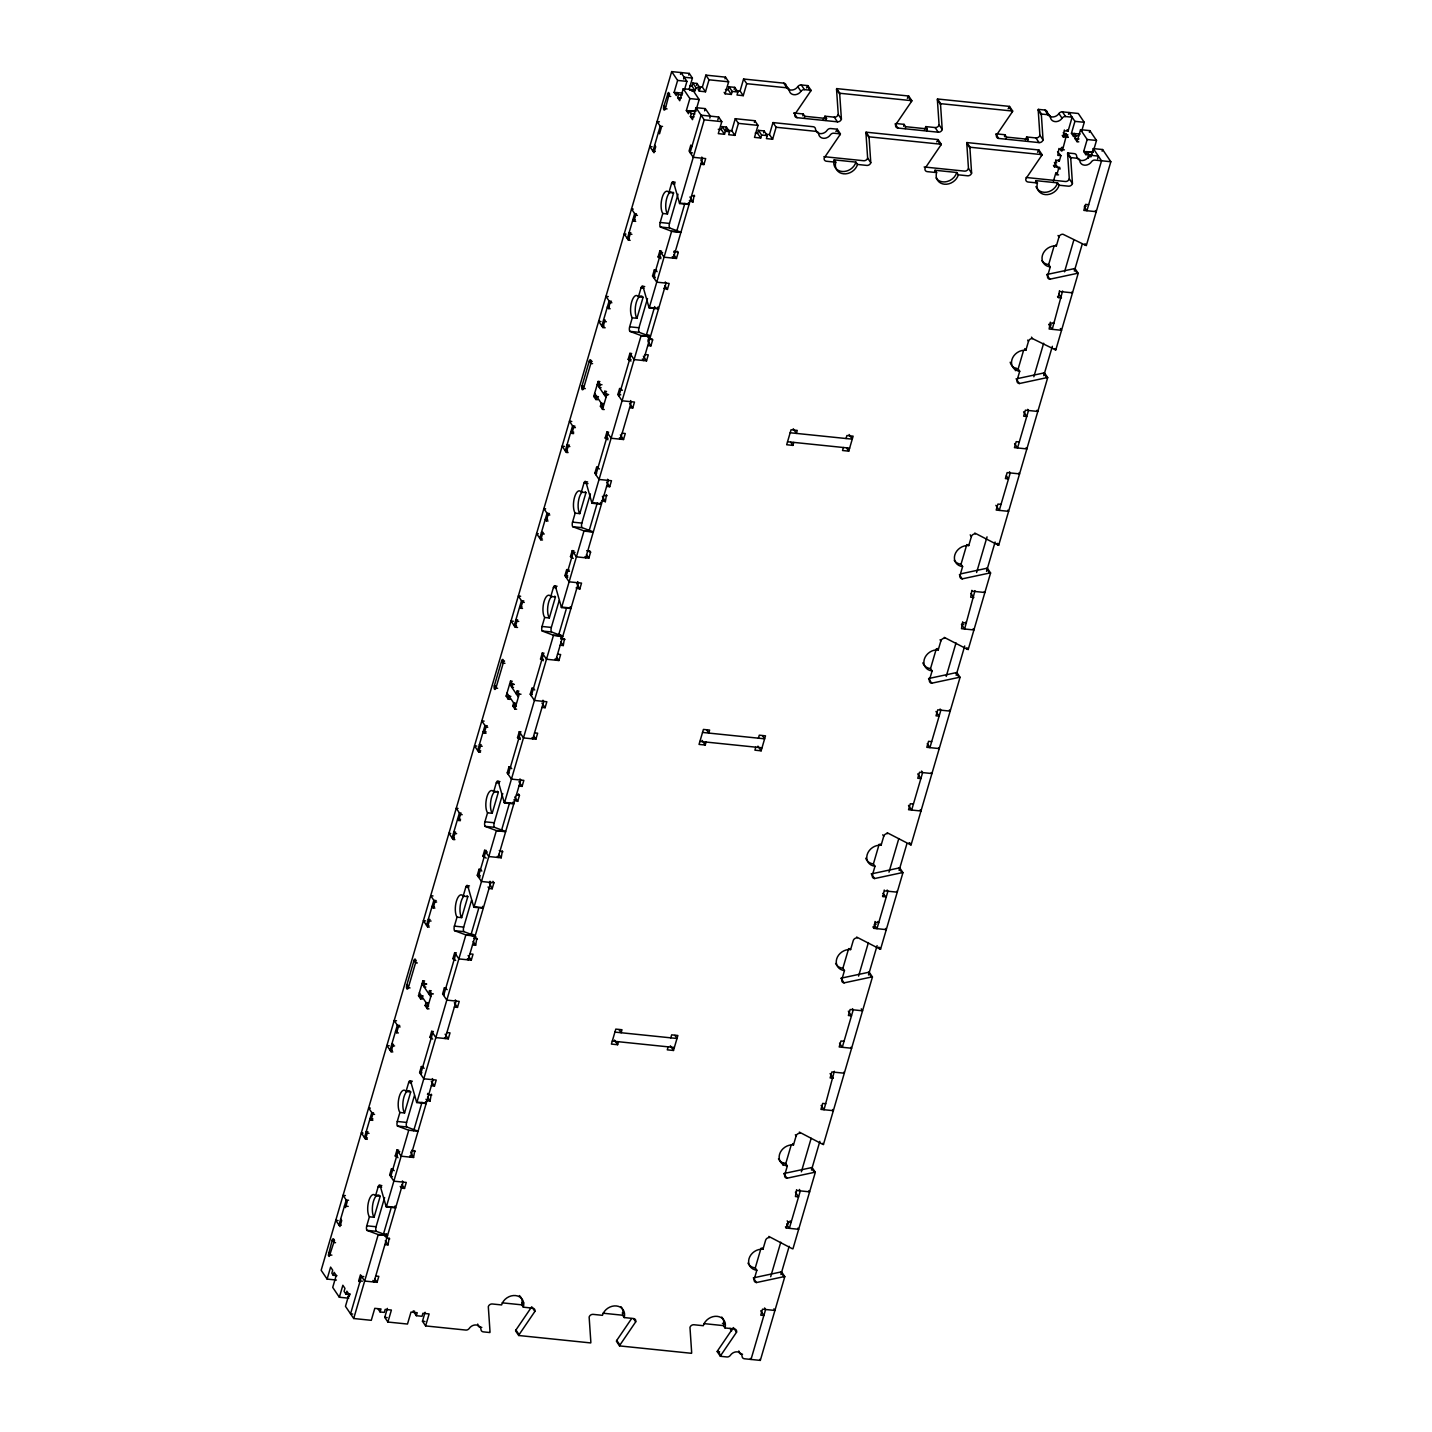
<?xml version="1.0" encoding="UTF-8"?>
<svg xmlns="http://www.w3.org/2000/svg" width="1432" height="1432" viewBox="0 0 1432 1432"><rect width="100%" height="100%" fill="white"/><g stroke="black" fill="none" stroke-linecap="round" stroke-linejoin="round"><path stroke-width="1.5" d="M1060.879 148.23A2.542 1.002 -84.1 0 0 1061.363 150.915A2.542 1.002 -84.1 0 0 1062.651 149.662L1066.536 134.894A2.971 1.163 -84.1 0 0 1065.659 133.445L1064.245 136.505M1066.41 136.81L1068.147 136.989M689.078 89.5L692.408 78.08L689.275 73.408L671.68 71.6L321.162 1270.274L327.105 1279.08L336.43 1280.047M367.272 1139.317L365.518 1139.138L367.272 1133.159L366.234 1131.602L367.97 1131.781M372.821 1120.343L371.067 1120.164L372.821 1114.168L368.633 1107.938L370.369 1108.135M392.833 1051.929L391.079 1051.732L392.833 1045.754L391.777 1044.197L393.531 1044.376M398.382 1032.937L396.628 1032.758L398.382 1026.762L394.194 1020.551L396.521 1020.783M429.332 927.059L427.595 926.88L429.349 920.883L428.293 919.326L430.048 919.505M434.898 908.085L433.144 907.906L434.898 901.909L430.692 895.68L433.019 895.931M454.893 839.653L453.156 839.474L454.911 833.478L453.855 831.92L455.609 832.099M460.442 820.679L458.705 820.5L460.46 814.504L456.253 808.274L458.007 808.453M480.454 752.248L478.718 752.068L480.472 746.09L479.416 744.533L481.152 744.712M486.003 733.274L484.267 733.095L486.021 727.098L481.814 720.869L484.141 721.119M517.543 627.449L515.216 627.216L516.97 621.22L515.932 619.662L517.668 619.841M522.519 608.421L520.765 608.242L522.519 602.245L518.33 596.016L520.657 596.249M542.531 539.989L540.777 539.81L542.531 533.814L541.493 532.257L543.229 532.435M548.08 521.015L546.326 520.836L548.08 514.84L543.892 508.611L545.628 508.79M568.092 452.584L566.338 452.405L568.092 446.408L567.036 444.851L569.363 445.101M573.641 433.61L571.887 433.431L573.641 427.434L569.453 421.205L571.78 421.455M605.181 327.785L602.854 327.552L604.608 321.556L603.552 319.998L605.306 320.177M610.139 308.757L608.403 308.56L610.157 302.582L605.951 296.352L608.278 296.585M630.152 240.325L628.415 240.146L630.17 234.15L629.113 232.593L630.868 232.772M635.701 221.351L633.964 221.172L635.718 215.176L631.512 208.947L633.266 209.126M327.105 1279.08L330.613 1267.105L332.707 1270.22L331.83 1273.209L333.244 1275.303L336.985 1275.697M682.241 94.995L678.517 94.619L677.103 92.525L676.226 95.514L674.114 92.4L677.622 80.425L671.68 71.6M680.486 74.303L680.988 72.567L686.93 81.373L684.639 89.249M333.244 1275.303L334.121 1272.314L336.234 1275.429L332.725 1287.404L339.348 1297.249L348.674 1298.197L347.833 1296.98M695.845 110.962L699.174 99.542L692.551 89.697L683.243 88.748L679.735 100.723L677.64 97.609L678.517 94.619M683.619 78.975L684.138 77.221L692.408 78.08M422.351 999.035L420.596 998.856L418.502 995.741L422.887 980.759L424.624 980.938M509.971 699.371L508.235 699.192L506.14 696.077L510.508 681.095L512.262 681.274M597.609 399.707L595.855 399.528L593.761 396.413L598.146 381.431L599.883 381.61M688.774 75.091L689.275 73.408M420.596 998.856L421.473 995.849L423.228 996.028M422.887 980.759L424.982 983.874L424.105 986.863L425.859 987.042M508.235 699.192L509.112 696.185L510.848 696.364M510.508 681.095L512.62 684.21L511.743 687.199L513.479 687.378M595.855 399.528L596.732 396.521L598.487 396.7M692.837 83.038L695.988 87.71L695.111 90.699L691.978 86.045L692.837 83.038L697.026 83.468L700.176 88.14L699.299 91.147L705.511 91.773L709.019 79.798L705.869 75.126L702.36 87.101L705.511 91.773M339.348 1297.249L342.857 1285.256L344.951 1288.37L344.092 1291.36L346.007 1294.224L349.73 1294.6M694.932 111.248L689.347 110.676L688.47 113.683L686.358 110.568L689.866 98.575L683.243 88.748M692.05 91.379L692.551 89.697M428.991 1008.898L427.255 1008.701L425.143 1005.604L426.02 1002.597L427.774 1002.776M431.283 990.801L429.528 990.622L428.651 993.611L433.377 993.898M516.63 709.216L514.876 709.037L512.781 705.922L513.658 702.933L515.395 703.112M518.903 691.119L517.167 690.94L516.29 693.947L520.997 694.234M604.25 409.552L602.514 409.373L600.402 406.258L601.279 403.269L603.033 403.448M606.542 391.455L604.787 391.276L603.91 394.283L607.991 394.695M696.489 85.347L697.026 83.468M427.255 1008.701L431.623 993.718L429.528 990.622M514.876 709.037L519.261 694.055L517.167 690.94M602.514 409.373L606.882 394.391L604.787 391.276M346.007 1294.224L346.884 1291.216L348.978 1294.331L345.47 1306.324L353.704 1318.514L371.282 1320.322L374.79 1308.329L381.002 1308.973L380.124 1311.981L384.313 1312.41L385.19 1309.403L391.401 1310.047L387.893 1322.04L407.494 1324.045L411.002 1312.07L417.213 1312.714L416.336 1315.704L422.028 1316.294L422.905 1313.287L429.117 1313.932L425.608 1325.925L465.776 1330.059A3.383 2.828 -34 0 0 469.284 1328.359A6.784 5.656 -34 0 1 476.319 1324.976A6.784 5.656 -34 0 1 480.991 1329.558A3.401 2.828 -34 0 0 483.336 1331.867L489.887 1332.548A3.383 2.828 -34 0 0 490.012 1331.671L488.312 1306.646A3.383 2.828 -34 0 1 492.304 1303.979L501.612 1304.928A11.868 9.881 -34 0 1 515.538 1295.566A11.868 9.881 -34 0 1 523.342 1307.183L532.65 1308.132A3.383 2.828 -34 0 1 534.87 1311.444L519.082 1334.66A3.401 2.828 -34 0 0 518.706 1335.501L590.718 1342.93A3.383 2.828 -34 0 0 590.843 1342.053L589.143 1317.046A3.383 2.828 -34 0 1 593.117 1314.361L602.442 1315.328A11.868 9.881 -34 0 1 616.369 1305.948A11.868 9.881 -34 0 1 624.173 1317.565L633.481 1318.514A3.383 2.828 -34 0 1 635.701 1321.843L619.913 1345.06A3.401 2.828 -34 0 0 619.537 1345.901L691.549 1353.312A3.383 2.828 -34 0 0 691.656 1352.452L689.973 1327.428A3.383 2.828 -34 0 1 693.947 1324.743L703.273 1325.71A11.868 9.881 -34 0 1 717.199 1316.348A11.868 9.881 -34 0 1 724.986 1327.947L734.312 1328.914A3.383 2.828 -34 0 1 736.531 1332.225L720.743 1355.442A3.401 2.828 -34 0 0 720.368 1356.283L726.901 1356.963A3.383 2.828 -34 0 0 730.409 1355.263A6.784 5.656 -34 0 1 737.444 1351.862A6.784 5.656 -34 0 1 742.116 1356.462A3.401 2.828 -34 0 0 744.461 1358.771L760.32 1360.4L784.808 1276.646L781.657 1271.974A3.383 2.828 -34 0 0 780.744 1272.01L753.286 1277.881M709.807 118.104L710.379 116.135L705.296 108.617L695.988 107.651L692.479 119.644L690.385 116.529L691.262 113.54L689.347 110.676M366.932 1230.357L376.258 1231.305L387.159 1235.386L377.851 1234.438L366.932 1230.357A3.383 1.325 -84.1 0 1 366.771 1225.792L369.402 1216.806A11.868 4.654 -84.1 0 1 368.794 1200.875A11.868 4.654 -84.1 0 1 375.524 1195.827L378.155 1186.842A3.383 1.325 -84.1 0 1 380.089 1185.41L381.825 1185.589M418.019 1131.37L408.371 1130.099L397.452 1126.017A3.383 1.325 -84.1 0 1 397.273 1121.471L399.904 1112.467A11.868 4.654 -84.1 0 1 399.295 1096.536A11.868 4.654 -84.1 0 1 406.044 1091.488L408.675 1082.503A3.383 1.325 -84.1 0 1 410.59 1081.071L412.344 1081.249M454.57 930.693L463.878 931.641L474.798 935.722L465.49 934.774L454.57 930.693A3.383 1.325 -84.1 0 1 454.392 926.128L457.023 917.142A11.868 4.654 -84.1 0 1 456.414 901.211A11.868 4.654 -84.1 0 1 463.163 896.163L465.794 887.178A3.383 1.325 -84.1 0 1 467.709 885.728L469.463 885.907M485.072 826.353L494.398 827.302L505.299 831.383L495.991 830.435L485.072 826.353A3.383 1.325 -84.1 0 1 484.911 821.789L487.542 812.803A11.868 4.654 -84.1 0 1 486.934 796.872A11.868 4.654 -84.1 0 1 493.664 791.824L496.295 782.839A3.383 1.325 -84.1 0 1 498.229 781.407L499.965 781.586M542.191 631.011L551.517 631.977L562.418 636.059L553.11 635.11L542.191 631.011A3.383 1.325 -84.1 0 1 542.03 626.464L544.661 617.478A11.868 4.654 -84.1 0 1 544.053 601.547A11.868 4.654 -84.1 0 1 550.783 596.5L553.414 587.514A3.383 1.325 -84.1 0 1 555.347 586.064L557.084 586.243M572.711 526.69L582.019 527.638L592.938 531.72L583.63 530.771L572.711 526.69A3.383 1.325 -84.1 0 1 572.532 522.125L575.163 513.139A11.868 4.654 -84.1 0 1 574.554 497.208A11.868 4.654 -84.1 0 1 581.303 492.161L583.934 483.175A3.383 1.325 -84.1 0 1 585.849 481.725L587.603 481.904M629.829 331.347L639.137 332.314L650.056 336.395L640.748 335.428L629.829 331.347A3.383 1.325 -84.1 0 1 629.65 326.8L632.282 317.815A11.868 4.654 -84.1 0 1 631.673 301.866A11.868 4.654 -84.1 0 1 638.421 296.836L641.053 287.85A3.383 1.325 -84.1 0 1 642.968 286.4L644.722 286.579M660.331 227.008L669.639 227.974L680.558 232.056L671.25 231.107L660.331 227.008A3.383 1.325 -84.1 0 1 660.17 222.461L662.783 213.475A11.868 4.654 -84.1 0 1 662.193 197.544A11.868 4.654 -84.1 0 1 668.923 192.497L671.554 183.511A3.383 1.325 -84.1 0 1 673.488 182.061L675.224 182.24M349.157 1296.515L349.981 1293.705M369.402 1216.806L374.056 1217.289L380.178 1196.311L375.524 1195.827M399.904 1112.467L404.558 1112.95L410.698 1091.972L406.044 1091.488M457.023 917.142L461.677 917.626L467.817 896.647A11.868 4.654 -84.1 0 0 467.101 895.823M487.542 812.803L492.196 813.287L498.318 792.308A11.868 4.654 -84.1 0 0 497.19 791.216M544.661 617.478L549.315 617.962L555.437 596.983A11.868 4.654 -84.1 0 0 554.721 596.159M575.163 513.139L579.817 513.623L585.957 492.644A11.868 4.654 -84.1 0 0 585.24 491.82M632.282 317.815L636.936 318.298L643.075 297.319L638.421 296.836M662.783 213.475L667.455 213.959L673.577 192.98A11.868 4.654 -84.1 0 0 672.861 192.156M359.754 1282.374L358.698 1280.817L360.452 1274.82L364.659 1281.049L377.064 1282.338L378.818 1276.342L375.721 1276.019M400.244 1186.358L401.425 1188.112L404.522 1188.435L406.276 1182.438L393.854 1181.167L389.665 1174.938L391.419 1168.942L393.156 1169.121M398.007 1157.7L395.214 1155.964L396.968 1149.968L398.705 1150.147M431.354 1085.725L434.469 1086.047L436.223 1080.05L423.8 1078.779L419.612 1072.55L421.348 1066.554L423.102 1066.733M432.697 1039.077L429.904 1037.341L431.659 1031.344L433.395 1031.523M454.356 1007.072L457.47 1007.394L459.225 1001.398L446.802 1000.109L442.613 993.898L444.35 987.901L446.104 988.08M455.698 960.407L452.906 958.67L454.66 952.692L456.396 952.871M488.061 886.999L489.046 888.449L492.161 888.771L493.915 882.774L481.492 881.503L477.286 875.274L479.04 869.278L480.794 869.457M486.218 858.09L482.835 856.3L484.589 850.304L486.343 850.483M518.993 786.061L522.089 786.383L523.843 780.386L511.439 779.115L507.232 772.886L508.987 766.89L510.723 767.069M520.317 739.413L517.525 737.677L519.279 731.68L521.033 731.859M541.994 707.408L545.091 707.712L546.845 701.734L534.44 700.445L530.234 694.216L531.988 688.237L533.724 688.416M543.319 660.743L540.526 659.006L542.28 653.028L544.035 653.207M576.094 587.908L579.781 589.107L581.535 583.11L569.113 581.822L564.924 575.61L566.678 569.614L569.005 569.847M573.265 558.355L570.473 556.618L572.227 550.64L573.963 550.819M606.613 486.397L609.728 486.719L611.482 480.722L599.059 479.452L594.853 473.222L596.607 467.226L598.361 467.405M607.956 439.749L605.163 438.013L606.917 432.017L608.654 432.195M629.615 407.726L632.729 408.048L634.483 402.07L622.061 400.781L617.854 394.552L619.608 388.555L621.363 388.752M630.957 361.079L628.165 359.343L629.919 353.346L631.655 353.525M663.714 288.244L667.419 289.443L669.156 283.447L656.751 282.158L652.545 275.946L654.299 269.95L656.626 270.183M660.904 258.691L658.093 256.955L659.848 250.958L661.602 251.155M376.258 1231.305A3.383 1.325 -84.1 0 1 376.079 1226.759L384.617 1197.546M417.679 1131.065L406.76 1126.966A3.383 1.325 -84.1 0 1 406.581 1122.419L414.421 1095.641M420.65 1074.107L432.697 1032.902M443.651 995.455L455.698 954.249M463.878 931.641A3.383 1.325 -84.1 0 1 463.7 927.095L471.54 900.316M494.398 827.302A3.383 1.325 -84.1 0 1 494.219 822.756L502.757 793.543M508.288 774.443L520.335 733.238M531.29 695.773L543.337 654.567M551.517 631.977A3.383 1.325 -84.1 0 1 551.338 627.431L559.16 600.635M582.019 527.638A3.383 1.325 -84.1 0 1 581.84 523.092L590.396 493.879M595.909 474.78L607.956 433.574M618.91 396.109L630.957 354.903M639.137 332.314A3.383 1.325 -84.1 0 1 638.958 327.767L647.515 298.536M669.639 227.974A3.383 1.325 -84.1 0 1 669.478 223.428L678.016 194.197M704.651 110.855L705.296 108.617M353.704 1318.514L378.191 1234.76L387.499 1235.709M408.693 1130.421L386.318 1206.943L395.644 1207.892A3.383 1.325 -84.1 0 1 395.375 1207.319L394.999 1206.013M426.145 1103.553L416.837 1102.604L465.812 935.096L475.138 936.045M482.62 906.349L482.996 907.655A3.383 1.325 -84.1 0 0 483.228 908.174L473.956 907.262L496.331 830.757L505.639 831.706M601.404 504.225L592.096 503.258L641.071 335.75L650.397 336.717M688.398 202.682L688.774 203.988A3.383 1.325 -84.1 0 0 688.989 204.507L679.717 203.595L704.222 119.841L695.988 107.651M385.298 1236.514L383.525 1233.883L390.9 1208.662M413.687 1130.725L421.993 1102.354M472.13 935.687L471.146 934.219L478.521 908.998M501.325 831.061L509.613 802.69M560.163 636.596L558.784 634.555L566.159 609.334M588.946 531.397L597.251 503.026M647.98 337.218L646.405 334.891L654.71 306.52M676.584 231.733L684.872 203.344M385.96 1236.46L386.622 1234.205L383.525 1233.883M414.743 1150.594L413.58 1157.468L410.644 1152.044M427.488 1094.495L427.81 1093.368M489.332 882.971L492.161 888.771M560.682 638.994L561.004 637.867M579.781 589.107L576.845 583.683M602.407 496.278L605.342 501.701L606.506 494.828M647.98 340.458L648.517 338.579M648.965 337.093L649.394 335.589M673.756 252.3L674.078 251.173M694.126 195.164L692.963 202.037L689.938 196.989M724.986 78.832L725.487 77.149L705.869 75.126M384.922 1244.551L388.018 1244.873L389.182 1238M426.002 1099.257L426.987 1100.707L430.083 1101.029L431.247 1094.173M431.659 1031.344L435.847 1037.573L448.27 1038.844L450.024 1032.866L446.909 1032.544M454.66 952.692L458.849 958.903L471.271 960.192L473.025 954.195L469.911 953.873M472.542 944.887L475.657 945.209L476.82 938.336M484.589 850.304L488.795 856.533L501.2 857.804L502.363 850.93M513.82 799.879L517.704 801.365L519.458 795.369L518.473 793.919M519.279 731.68L523.486 737.91L535.89 739.18L537.644 733.184L534.548 732.88M542.28 653.028L546.487 659.239L558.892 660.528L560.646 654.531L557.549 654.209M560.18 645.223L563.277 645.546L564.441 638.672M572.227 550.64L576.416 556.851L588.838 558.14L590.593 552.143L589.608 550.693M606.917 432.017L611.106 438.246L623.529 439.517L625.283 433.52L622.168 433.198M629.919 353.346L634.107 359.575L646.53 360.864L648.284 354.868L645.17 354.545M647.801 345.56L650.916 345.882L652.652 339.885L651.864 338.722M659.848 250.958L664.054 257.187L676.459 258.476L678.213 252.48L677.425 251.316M700.821 164.25L703.918 164.573L705.672 158.576L693.267 157.305L689.061 151.076L690.815 145.079L691.871 146.637M731.34 94.44L728.19 89.769L729.067 86.779L732.2 91.433L731.34 94.44L725.129 93.796L728.637 81.803L725.487 77.149M717.826 119.805L718.649 116.994L701.071 115.169L690.117 152.633L692.444 152.866M718.649 116.994L721.8 121.648L718.291 133.641L724.503 134.286L725.38 131.279L722.229 126.625L721.352 129.614L724.503 134.286M734.151 89.411L734.741 87.352L729.067 86.779M725.648 129.668L726.418 127.054L722.229 126.625M743.226 95.658L740.076 90.986L743.584 79.011L746.734 83.683L743.226 95.658L737.015 95.031L737.892 92.024L734.741 87.352M726.418 127.054L729.568 131.708L728.691 134.715L734.902 135.36L738.411 123.367L735.26 118.695L731.752 130.688L734.902 135.36M387.893 1322.04L384.743 1317.368L387.374 1308.383M754.378 122.4L754.861 120.718L735.26 118.695M754.861 120.718L758.011 125.389L754.503 137.382L760.714 138.009L761.591 135.02L758.441 130.348L757.564 133.337L760.714 138.009M763.596 132.8L764.133 130.939L758.441 130.348M764.133 130.939L767.284 135.61L766.406 138.6L772.618 139.244L776.126 127.251L772.976 122.579L769.467 134.572L772.618 139.244M425.608 1325.925L422.458 1321.253L425.089 1312.267M619.018 1029.626L621.13 1032.741L621.989 1029.733L615.796 1029.107L611.41 1044.089L617.622 1044.716L618.499 1041.726M706.656 729.962L708.75 733.077L709.628 730.069L703.416 729.425L699.031 744.407L705.242 745.052L706.119 742.062M793.238 428.741L796.371 433.395L797.248 430.405L791.055 429.761L786.669 444.743L792.88 445.388L793.758 442.399M668.153 1046.846L667.276 1049.835L673.488 1050.479L677.873 1035.497L671.662 1034.853L670.785 1037.86M755.792 747.182L754.915 750.171L761.126 750.816L765.493 735.833L759.282 735.189L758.423 738.178M843.412 447.5L842.535 450.507L848.746 451.152L853.132 436.169L846.921 435.525L846.043 438.514M1057.55 151.667L1060.897 155.658L1059.286 161.154L1055.599 159.954M1068.487 114.274L1068.988 112.537L1074.931 121.344L1084.257 122.311L1081.625 131.296M1059.859 167.383L1054.435 166.828L1056.189 160.832M1060.897 155.658L1057.783 155.336L1058.946 148.463M1068.039 137.365L1063.188 136.863L1064.352 129.99M1053.415 181.255L1055.778 173.129L1057.532 173.308M1064.943 130.867L1068.057 131.189L1072.138 117.191L1065.587 116.529A3.401 2.828 -34 0 0 1062.079 118.23A6.784 5.656 -34 0 1 1055.062 121.613A6.784 5.656 -34 0 1 1050.372 117.012A3.383 2.828 -34 0 0 1048.027 114.721L1044.877 110.049L1038.343 109.369A3.401 2.828 -34 0 0 1038.218 110.246L1039.901 135.252L1043.051 139.924A3.383 2.828 -34 0 1 1039.077 142.609L998.731 138.439L995.902 134.25M1058.57 174.865L1056.834 174.686L1058.588 168.708L1054.65 162.872M1075.862 136.684L1073.535 136.452L1071.44 133.337L1074.931 121.344M1073.535 136.452L1074.412 133.445L1075.826 135.557L1078.726 135.843M1078.797 141.84L1077.043 141.661L1074.949 138.546L1075.826 135.557M1077.043 141.661L1080.551 129.668L1089.859 130.634L1096.5 140.461L1093.815 149.644M783 1165.362L783.716 1162.927M1015.378 370.691L1016.093 368.257M784.808 1276.646A3.383 2.828 -34 0 0 783.895 1276.682L756.436 1282.553A3.383 2.828 -34 0 1 754.217 1279.224L756.848 1270.238L755.273 1267.911L761.019 1248.239M768.805 1236.425L792.093 1248.614A3.401 2.828 -34 0 0 792.952 1248.829L815.327 1172.307A3.383 2.828 -34 0 0 814.396 1172.343L786.956 1178.214A3.383 2.828 -34 0 1 784.718 1174.884L787.349 1165.899L785.774 1163.572L791.144 1145.206M799.307 1132.086L822.612 1144.275A3.401 2.828 -34 0 0 823.454 1144.49L872.446 976.982A3.383 2.828 -34 0 0 871.515 977.018L844.075 982.871A3.383 2.828 -34 0 1 841.837 979.56L844.468 970.574L842.893 968.247L848.657 948.575M856.622 937.047L879.731 948.951A3.401 2.828 -34 0 0 880.573 949.165L902.948 872.643A3.383 2.828 -34 0 0 902.035 872.679L874.576 878.55A3.383 2.828 -34 0 1 872.357 875.221L874.988 866.235L873.413 863.908L879.159 844.236M887.142 832.708L910.233 844.612A3.401 2.828 -34 0 0 911.092 844.826L960.067 677.318A3.383 2.828 -34 0 0 959.154 677.354L931.695 683.207A3.383 2.828 -34 0 1 929.475 679.896L932.107 670.91L930.532 668.565L936.277 648.911M944.261 637.383L967.352 649.269A3.401 2.828 -34 0 0 968.211 649.484L990.586 572.979A3.383 2.828 -34 0 0 989.655 573.015L962.214 578.868A3.383 2.828 -34 0 1 959.977 575.557L962.608 566.571L961.033 564.226L966.797 544.572M974.762 533.044L997.871 544.948A3.401 2.828 -34 0 0 998.713 545.162L1047.705 377.636A3.383 2.828 -34 0 0 1046.774 377.672L1019.333 383.543A3.383 2.828 -34 0 1 1017.096 380.232L1019.727 371.246L1018.152 368.901L1023.522 350.554M1054.99 349.605A3.401 2.828 -34 0 0 1055.832 349.82L1078.207 273.315A3.383 2.828 -34 0 0 1077.294 273.351L1049.835 279.204A3.383 2.828 -34 0 1 1047.615 275.893L1050.247 266.907L1048.672 264.562L1054.042 246.215M1087.514 154.781L1085.778 154.602L1083.684 151.488L1087.174 139.513L1080.551 129.668M1089.376 132.317L1089.859 130.634M756.848 1270.238A11.868 9.881 -34 0 1 749.043 1258.639A11.868 9.881 -34 0 1 762.97 1249.259L765.601 1240.273A3.383 2.828 -34 0 1 769.593 1237.588M787.349 1165.899A11.868 9.881 -34 0 1 779.563 1154.299A11.868 9.881 -34 0 1 793.489 1144.92L796.12 1135.934A3.383 2.828 -34 0 1 800.094 1133.267M844.468 970.574A11.868 9.881 -34 0 1 836.682 958.957A11.868 9.881 -34 0 1 850.608 949.595L853.239 940.609A3.383 2.828 -34 0 1 857.213 937.924M874.988 866.235A11.868 9.881 -34 0 1 867.183 854.635A11.868 9.881 -34 0 1 881.11 845.256L883.741 836.27A3.383 2.828 -34 0 1 887.733 833.585M932.107 670.91A11.868 9.881 -34 0 1 924.302 659.293A11.868 9.881 -34 0 1 938.228 649.931L940.86 640.945A3.383 2.828 -34 0 1 944.852 638.26M962.608 566.571A11.868 9.881 -34 0 1 954.822 554.954A11.868 9.881 -34 0 1 968.748 545.592L971.379 536.606A3.383 2.828 -34 0 1 975.353 533.921M1019.727 371.246A11.868 9.881 -34 0 1 1011.941 359.629A11.868 9.881 -34 0 1 1025.867 350.267L1028.498 341.281A3.383 2.828 -34 0 1 1032.472 338.596L1054.99 349.605L1054.399 348.728M1050.247 266.907A11.868 9.881 -34 0 1 1042.442 255.29A11.868 9.881 -34 0 1 1056.369 245.928L1059 236.942A3.383 2.828 -34 0 1 1062.992 234.257L1085.492 245.266A3.401 2.828 -34 0 0 1086.351 245.481L1110.838 161.726L1102.622 149.537L1093.296 148.588L1090.844 157.019M1085.778 154.602L1086.655 151.613L1093.046 152.275L1093.314 151.327M1088.231 158.236L1088.571 154.459L1086.655 151.613M770.685 1276.717L780.78 1242.206M801.365 1171.823L811.156 1138.297M858.591 976.105L868.401 942.578M882.792 893.335L886.175 897.202L882.488 896.002M888.986 872.16L898.795 838.633M946.212 676.441L956.021 642.896M976.606 572.496L987.042 536.857M1033.85 376.777L1043.659 343.233M1064.549 271.811L1073.714 240.433M1097.574 158.845L1098.38 156.106L1091.828 155.426A3.401 2.828 -34 0 0 1088.32 157.126A6.784 5.656 -34 0 1 1081.303 160.527A6.784 5.656 -34 0 1 1076.613 155.927A3.383 2.828 -34 0 0 1074.268 153.618L1067.717 152.956A3.401 2.828 -34 0 0 1067.61 153.815L1069.292 178.839L1072.443 183.511A3.383 2.828 -34 0 1 1068.469 186.178L1059.143 185.229A11.868 9.881 -34 0 1 1045.217 194.591A11.868 9.881 -34 0 1 1037.43 182.974L1035.855 180.647L1057.568 182.884L1059.143 185.229M797.875 1228.137L798.662 1229.3L786.24 1228.012L787.994 1222.015L787.206 1220.852M795.404 1192.212L798.555 1196.866L795.44 1196.543L796.604 1189.688M885.495 928.455L886.283 929.637L873.878 928.348L875.042 921.474M883.079 896.88L884.242 890.024M973.134 628.791L973.921 629.955L961.498 628.684L962.662 621.81M971.057 593.457L973.814 597.538L970.699 597.216L971.863 590.342M1060.36 328.537L1061.542 330.291L1049.137 329.02L1050.3 322.146M1058.874 294.079L1061.434 297.874L1058.338 297.552L1059.501 290.678M1102.121 151.237L1102.622 149.537M780.923 1274.534L789.175 1246.305M811.461 1170.087L819.856 1141.34M868.508 974.977L877.1 945.621M899.099 870.405L906.886 843.77M956.146 675.313L964.721 645.957M986.541 571.368L995.115 542.012M1043.767 375.632L1052.359 346.293M1074.34 271.078L1082.109 244.532M806.502 87.925L807.487 86.475A3.383 2.828 -34 0 0 807.863 85.634L801.311 84.953A3.401 2.828 -34 0 0 797.803 86.654A6.784 5.656 -34 0 1 790.786 90.037A6.784 5.656 -34 0 1 786.096 85.455A3.383 2.828 -34 0 0 783.752 83.146L743.584 79.011M807.863 85.634L811.013 90.306A3.383 2.828 -34 0 1 810.637 91.147L794.832 114.363A3.383 2.828 -34 0 0 797.069 117.675L837.416 121.827A3.383 2.828 -34 0 0 841.407 119.16L839.707 94.136A3.401 2.828 -34 0 1 839.832 93.259L836.682 88.605L908.693 96.016L911.844 100.688A3.383 2.828 -34 0 1 911.468 101.529L895.662 124.745A3.383 2.828 -34 0 0 897.9 128.057L938.246 132.209A3.383 2.828 -34 0 0 942.22 129.542L940.538 104.518A3.401 2.828 -34 0 1 940.663 103.659L937.513 98.987L1009.524 106.398L1012.675 111.069A3.383 2.828 -34 0 1 1012.299 111.911L996.493 135.127A3.383 2.828 -34 0 0 998.731 138.439M835.876 131.493L836.879 130.044A3.383 2.828 -34 0 0 837.255 129.202L830.703 128.54A3.401 2.828 -34 0 0 827.195 130.222A6.784 5.656 -34 0 1 820.178 133.624A6.784 5.656 -34 0 1 815.488 129.023A3.383 2.828 -34 0 0 813.143 126.714L772.976 122.579M837.255 129.202L840.405 133.874A3.383 2.828 -34 0 1 840.029 134.715L824.223 157.932A3.383 2.828 -34 0 0 826.461 161.243L835.769 162.21A11.868 9.881 -34 0 0 843.555 173.809A11.868 9.881 -34 0 0 857.5 164.447L866.808 165.414A3.383 2.828 -34 0 0 870.781 162.729L869.099 137.705A3.401 2.828 -34 0 1 869.224 136.846L866.074 132.174L938.085 139.584L941.236 144.256A3.383 2.828 -34 0 1 940.842 145.097L925.054 168.314A3.383 2.828 -34 0 0 927.274 171.643L936.6 172.592A11.868 9.881 -34 0 0 944.386 184.209A11.868 9.881 -34 0 0 958.33 174.829L967.638 175.796A3.383 2.828 -34 0 0 971.612 173.111L969.929 148.105A3.401 2.828 -34 0 1 970.037 147.227L966.904 142.556L1038.916 149.984L1042.066 154.656A3.383 2.828 -34 0 1 1041.673 155.497L1025.885 178.714A3.383 2.828 -34 0 0 1028.104 182.025L1037.43 182.974M907.333 98.307L908.318 96.857A3.383 2.828 -34 0 0 908.693 96.016M936.707 141.893L937.692 140.443A3.383 2.828 -34 0 0 938.085 139.584M1008.146 108.707L1009.148 107.239A3.383 2.828 -34 0 0 1009.524 106.398M1037.538 152.275L1038.522 150.825A3.383 2.828 -34 0 0 1038.916 149.984M518.706 1335.501L515.556 1330.847A3.401 2.828 -34 0 1 515.932 1329.988L531.72 1306.789L534.87 1311.444M619.537 1345.901L616.387 1341.229A3.401 2.828 -34 0 1 616.762 1340.388L631.566 1318.621M720.368 1356.283L717.217 1351.611A3.401 2.828 -34 0 1 717.593 1350.77L733.381 1327.553L736.531 1332.225M1046.685 274.532L1074.143 268.679A3.383 2.828 -34 0 1 1075.056 268.643L1078.207 273.315M1017.901 378.513L1043.624 373.018A3.383 2.828 -34 0 1 1044.554 372.982L1047.705 377.636M960.783 573.838L986.505 568.343A3.383 2.828 -34 0 1 987.436 568.307L990.586 572.979M928.545 678.535L956.003 672.682A3.383 2.828 -34 0 1 956.916 672.646L960.067 677.318M871.426 873.878L898.884 868.007A3.383 2.828 -34 0 1 899.797 867.971L902.948 872.643M840.924 978.217L868.365 972.346A3.383 2.828 -34 0 1 869.296 972.31L872.446 976.982M783.805 1173.542L811.246 1167.671A3.383 2.828 -34 0 1 812.177 1167.635L815.327 1172.307M1058.928 113.558A3.401 2.828 -34 0 1 1062.437 111.857L1078.296 113.486L1084.257 122.311M709.019 79.798L728.637 81.803M746.734 83.683L786.902 87.817A3.383 2.828 -34 0 1 789.247 90.109A6.784 5.656 -34 0 0 793.937 94.709A6.784 5.656 -34 0 0 800.953 91.326A3.401 2.828 -34 0 1 804.462 89.625L811.013 90.306M839.832 93.259L911.844 100.688M940.663 103.659L1012.675 111.069M1038.343 109.369L1041.494 114.041L1048.027 114.721M677.622 80.425L686.93 81.373M689.633 85.795L691.978 86.045M698.1 86.672L702.36 87.101M725.469 89.482L728.19 89.769M735.422 90.52L740.076 90.986M695.988 87.71L700.176 88.14M732.2 91.433L737.892 92.024M689.687 90.144L695.111 90.699M674.114 92.4L682.688 93.098M1071.44 133.337L1080.229 134.053M1064.835 134.465L1067.735 134.769M669.746 94.154L667.402 93.903L668.977 96.248L670.731 96.427M1067.628 135.145L1064.728 134.841L1063.242 132.657M689.866 98.575L699.174 99.542M1087.174 139.513L1096.5 140.461M677.64 97.609L681.363 98.002M1074.949 138.546L1079.012 138.958M793.919 113.003L803.227 113.969L804.802 116.296A11.868 9.881 -34 0 0 804.426 118.23M823.06 119.984A11.868 9.881 -34 0 0 824.957 116.207L834.265 117.156A3.383 2.828 -34 0 0 838.257 114.488L836.557 89.464A3.401 2.828 -34 0 1 836.682 88.605M895.913 123.51L904.057 124.351L905.633 126.678A11.868 9.881 -34 0 0 905.257 128.611M924.517 129.435A11.868 9.881 -34 0 0 925.788 126.589L935.096 127.555A3.383 2.828 -34 0 0 939.088 124.87L937.387 99.864A3.401 2.828 -34 0 1 937.513 98.987M996.153 133.838L1004.888 134.733L1006.463 137.078A11.868 9.881 -34 0 0 1006.087 138.994M1025.348 139.817A11.868 9.881 -34 0 0 1026.619 136.971L1035.927 137.937A3.383 2.828 -34 0 0 1039.901 135.252M804.802 116.296L826.533 118.534A11.868 9.881 -34 0 1 825.799 120.431M905.633 126.678L927.363 128.916A11.868 9.881 -34 0 1 926.629 130.813M1006.463 137.078L1028.194 139.316A11.868 9.881 -34 0 1 1027.442 141.195M665.504 106.577L663.75 106.398A2.542 1.002 -84.1 0 0 663.893 109.817A2.542 1.002 -84.1 0 0 665.325 108.725L669.227 93.957A2.971 1.163 -84.1 0 0 668.332 92.507L663.75 106.398L665.325 108.725L667.079 108.922M1061.649 147.389L1062.812 147.514M686.358 110.568L695.683 111.517M1083.684 151.488L1092.992 152.454M1059.537 149.34L1064.388 149.841M691.262 113.54L694.985 113.916M1088.571 154.459L1092.061 154.817M690.385 116.529L694.108 116.905M1087.694 157.466L1088.857 157.574M704.222 119.841L721.8 121.648M738.411 123.367L758.011 125.389M776.126 127.251L816.294 131.386A3.383 2.828 -34 0 1 818.639 133.695A6.784 5.656 -34 0 0 823.328 138.295A6.784 5.656 -34 0 0 830.345 134.894A3.401 2.828 -34 0 1 833.854 133.212L840.405 133.874M869.224 136.846L941.236 144.256M970.037 147.227L1042.066 154.656M1067.717 152.956L1070.868 157.609L1077.419 158.29A3.383 2.828 -34 0 1 1079.764 160.599A6.784 5.656 -34 0 0 1084.454 165.181A6.784 5.656 -34 0 0 1091.47 161.798A3.401 2.828 -34 0 1 1094.979 160.098L1110.838 161.726M659.4 121.792L657.073 121.541L661.262 127.77L659.525 133.767L658.469 132.209M1054.382 162.478L1056.709 162.711M718.255 129.292L721.352 129.614M726.704 130.169L731.752 130.688M755.237 133.104L757.564 133.337M765.583 134.178L769.467 134.572M725.38 131.279L729.568 131.708M761.591 135.02L767.284 135.61M662.551 126.446L660.224 126.213L652.92 151.183L655.247 151.434M1058.588 168.708L1060.324 168.886M823.883 156.643L863.657 160.742A3.383 2.828 -34 0 0 867.631 158.057L865.948 133.051A3.401 2.828 -34 0 1 866.074 132.174M924.141 166.971L964.488 171.124A3.383 2.828 -34 0 0 968.462 168.439L966.779 143.433A3.401 2.828 -34 0 1 966.904 142.556M1026.118 177.479L1065.319 181.506A3.383 2.828 -34 0 0 1069.292 178.839M855.924 162.12A11.868 9.881 -34 0 1 841.98 171.482A11.868 9.881 -34 0 1 834.194 159.865L855.924 162.12L857.5 164.447M934.649 172.18A11.868 9.881 -34 0 1 935.024 170.265L956.755 172.502L958.33 174.829M652.097 146.762L649.77 146.511L653.977 152.741L655.713 146.744L654.675 145.187M1088.678 204.722L1085.563 204.4L1083.809 210.397L1096.232 211.685L1095.444 210.504M1084.543 206.136L1086.1 206.298M671.554 183.511L675.045 183.869M668.923 192.497L673.577 192.98M691.62 195.719L694.717 196.041M692.963 202.037L689.275 200.838M673.488 182.061L679.466 203.022L688.774 203.988M636.417 213.798L634.662 213.619L627.359 238.589L629.113 238.768M635.718 215.176L637.455 215.355M635.235 219.848L632.908 219.615L633.964 221.172M660.17 222.461L669.478 223.428M680.898 232.378L671.59 231.411L649.215 307.934L658.523 308.9M630.17 234.15L631.906 234.329M625.963 234.096L624.209 233.917L628.415 240.146M1060.092 291.555L1072.496 292.844L1071.906 291.967M678.213 252.48L674.526 251.28M662.64 252.694L660.904 252.515L653.601 277.504L655.337 277.683M658.093 256.955L661.011 257.259M657.091 271.686L654.299 269.95M652.545 275.946L654.872 276.179M1050.891 323.023L1053.988 323.346L1053.397 322.469M1049.083 324.67L1051.41 324.903M641.053 287.85L643.952 288.136M611.428 301.257L609.101 301.024L601.798 325.995L604.125 326.228M610.157 302.582L611.894 302.761M642.968 286.4L648.947 307.361L658.255 308.327A3.383 1.325 -84.1 0 0 658.487 308.829M609.101 307.2L607.347 307.021L608.403 308.56M604.608 321.556L606.345 321.735M600.975 321.556L598.648 321.323L602.854 327.552M629.65 326.8L638.958 327.767M646.405 334.891L649.322 335.195M652.652 339.885L648.965 338.686M628.165 359.343L631.065 359.647M592.186 361.419L589.268 361.115L581.965 386.085A2.542 1.002 -84.1 0 0 582.108 389.504A2.542 1.002 -84.1 0 0 583.54 388.43L590.843 363.442A2.542 1.002 -84.1 0 0 590.718 360.041A2.542 1.002 -84.1 0 0 589.268 361.115L590.843 363.442L592.597 363.621M601.995 384.725L597.251 384.403L606.005 397.38M601.118 387.714L599.364 387.535L600.241 384.528L598.146 381.431M583.719 386.264L581.965 386.085L583.54 388.43L585.294 388.609M622.419 390.292L619.608 388.555M617.854 394.552L620.772 394.856M606.882 394.391L608.636 394.57M593.761 396.413L597.842 396.825M1019.298 441.969L1016.201 441.647L1014.447 447.643L1026.851 448.914L1026.064 447.751M600.402 406.258L603.32 406.563M790.178 432.768L852.255 439.159L849.104 434.487M787.546 441.754L849.623 448.144M574.912 426.127L572.585 425.877L565.282 450.847L567.627 451.098M573.641 427.434L575.395 427.613M573.749 432.178L570.831 431.873L571.887 433.431M605.163 438.013L608.063 438.299M568.092 446.408L569.847 446.587M564.477 446.426L562.149 446.175L566.338 452.405M1001.04 504.386L997.943 504.064L996.189 510.06L1008.611 511.349L1007.824 510.186M599.417 468.962L596.607 467.226M594.853 473.222L596.607 473.401M583.934 483.175L587.997 483.586M581.303 492.161L585.957 492.644M603.982 495.382L607.096 495.705M605.342 501.701L601.655 500.502M585.849 481.725L591.828 502.704L601.136 503.652A3.383 1.325 -84.1 0 0 601.368 504.171M549.369 513.515L547.042 513.283L539.739 538.253L542.066 538.486M548.08 514.84L549.834 515.019M547.615 519.512L545.288 519.279L546.326 520.836M572.532 522.125L581.84 523.092M593.278 532.042L583.952 531.093L561.577 607.598L570.903 608.564A3.383 1.325 -84.1 0 1 570.634 607.991L570.258 606.685M542.531 533.814L544.285 533.993M538.325 533.76L536.588 533.581L540.777 539.81M972.453 591.219L984.876 592.508L984.285 591.631M590.593 552.143L586.69 550.658M575.02 552.376L573.265 552.197L565.962 577.168L567.716 577.347M570.473 556.618L572.209 556.797M569.471 571.35L566.678 569.614M564.924 575.61L567.824 575.897M963.253 622.687L966.349 623.01L965.777 622.132M963.79 624.567L961.463 624.334L964.613 629.006L974.977 590.664M553.414 587.514L556.332 587.8M550.783 596.5L555.437 596.983M523.808 600.921L521.481 600.688L514.178 625.659L516.505 625.891M522.519 602.245L524.273 602.425M555.347 586.064L561.326 607.025L570.634 607.991M522.053 606.917L519.727 606.685L520.765 608.242M516.97 621.22L518.724 621.399M513.354 621.237L511.027 620.987L515.216 627.216M542.03 626.464L551.338 627.431M558.784 634.555L560.717 634.752M562.758 636.381L553.45 635.414L504.458 802.94L513.784 803.889A3.383 1.325 -84.1 0 1 513.515 803.316L513.139 802.01M565.031 639.549L561.147 638.063M540.526 659.006L543.444 659.311M504.547 661.083L501.648 660.779L494.344 685.749A2.542 1.002 -84.1 0 0 494.47 689.168A2.542 1.002 -84.1 0 0 495.92 688.094L503.223 663.123A2.542 1.002 -84.1 0 0 503.097 659.705A2.542 1.002 -84.1 0 0 501.648 660.779L503.223 663.123L504.959 663.302M512.62 684.21L514.357 684.389M513.766 684.496L509.631 684.084L518.384 697.044M496.081 685.928L494.344 685.749L495.92 688.094L497.656 688.273M534.78 689.973L531.988 688.237M530.234 694.216L531.988 694.395M506.14 696.077L509.04 696.382M931.677 741.633L928.562 741.311L926.808 747.307L939.231 748.578L938.569 747.611M512.781 705.922L516.272 706.298M702.539 732.432L764.616 738.822L762.522 735.708M699.908 741.418L761.985 747.808M487.292 725.791L484.965 725.541L477.662 750.511L480.758 750.833M486.021 727.098L487.757 727.277M486.128 731.842L483.21 731.537L484.267 733.095M517.525 737.677L520.442 737.981M480.472 746.09L482.208 746.269M476.838 746.09L474.511 745.857L478.718 752.068M913.419 804.05L910.305 803.746L908.55 809.724L920.973 811.013L920.185 809.85M511.779 768.626L508.987 766.89M507.232 772.886L508.987 773.065M496.295 782.839L499.213 783.143M493.664 791.824L498.318 792.308M516.361 795.046L519.458 795.369M498.229 781.407L504.207 802.368L513.515 803.316M461.158 813.125L459.403 812.946L452.1 837.917L454.427 838.168M460.46 814.504L462.196 814.683M460.567 819.247L457.649 818.943L458.705 820.5M484.911 821.789L494.219 822.756M454.911 833.478L456.647 833.657M450.704 833.424L448.95 833.245L453.156 839.474M884.833 890.901L897.238 892.172L896.647 891.295M502.954 851.807L499.267 850.608M487.399 852.04L485.645 851.861L478.342 876.832L480.096 877.01M482.835 856.3L484.589 856.479M481.832 871.014L479.04 869.278M477.286 875.274L480.203 875.578M875.632 922.351L878.729 922.673L877.941 921.51M874.612 924.087L876.151 924.249M465.794 887.178L468.694 887.482M463.163 896.163L467.817 896.647M436.169 900.585L433.842 900.352L426.539 925.323L428.866 925.555M434.898 901.909L436.635 902.088M467.709 885.728L473.688 906.707L482.996 907.655M434.415 906.581L432.088 906.349L433.144 907.906M429.349 920.883L431.086 921.062M425.716 920.901L423.389 920.651L427.595 926.88M454.392 926.128L463.7 927.095M471.146 934.219L473.097 934.416M477.411 939.213L473.706 938.014M452.906 958.67L454.642 958.867M415.763 960.621L414.009 960.442L406.706 985.413A2.542 1.002 -84.1 0 0 406.849 988.832A2.542 1.002 -84.1 0 0 408.281 987.758L415.584 962.787A2.542 1.002 -84.1 0 0 415.459 959.368A2.542 1.002 -84.1 0 0 414.009 960.442L415.584 962.787L417.339 962.966M424.982 983.874L426.736 984.053M426.145 984.16L421.993 983.748L430.746 996.708M408.46 985.592L406.706 985.413L408.281 987.758L410.035 987.937M447.16 989.637L444.35 987.901M442.613 993.898L444.35 994.077M418.502 995.741L421.993 996.099M844.039 1041.297L840.942 1040.975L839.188 1046.971L851.61 1048.242L850.948 1047.275M425.143 1005.604L428.651 1005.962M614.919 1032.096L676.996 1038.486L674.902 1035.372M612.287 1041.082L674.365 1047.49M399.671 1025.455L397.344 1025.205L390.041 1050.193L392.368 1050.426M398.382 1026.762L400.137 1026.941M397.326 1031.38L395.59 1031.201L396.628 1032.758M429.904 1037.341L431.641 1037.52M392.833 1045.754L394.588 1045.933M389.218 1045.754L386.891 1045.521L391.079 1051.732M825.781 1103.732L822.684 1103.41L820.93 1109.406L833.352 1110.677L832.565 1109.514M424.158 1068.29L421.348 1066.554M419.612 1072.55L421.939 1072.801M408.675 1082.503L411.575 1082.807M428.741 1094.728L431.838 1095.033M410.59 1081.071L416.569 1102.031L425.877 1102.98A3.383 1.325 -84.1 0 0 426.11 1103.499M373.519 1112.789L371.783 1112.61L364.48 1137.581L367.38 1137.885M372.821 1114.168L374.575 1114.347M372.929 1118.911L370.029 1118.607L371.067 1120.164M397.273 1121.471L406.581 1122.419M397.452 1126.017L406.76 1126.966M367.272 1133.159L369.026 1133.339M363.066 1133.106L361.329 1132.927L365.518 1139.138M415.334 1151.471L411.646 1150.29M797.194 1190.565L809.617 1191.836L808.829 1190.672M399.761 1151.704L398.024 1151.525L390.721 1176.495L392.457 1176.674M413.58 1157.468L401.157 1156.197L396.968 1149.968M395.214 1155.964L397.541 1156.197M394.212 1170.678L391.419 1168.942M389.665 1174.938L391.401 1175.117M787.994 1222.015L791.108 1222.337L790.124 1220.887M786.973 1223.751L788.531 1223.913M378.155 1186.842L381.646 1187.2M345.398 1195.595L343.071 1195.344L347.26 1201.573L345.524 1207.57L344.468 1206.013L348.191 1206.388M348.549 1200.267L346.222 1200.016L338.919 1224.986L341.246 1225.237M380.089 1185.41L386.067 1206.37L395.375 1207.319M338.095 1220.565L335.768 1220.315L339.957 1226.544L341.711 1220.547L340.673 1218.99M366.771 1225.792L376.079 1226.759M389.772 1238.877L386.085 1237.678M334.551 1240.381L332.224 1240.13L328.375 1255.112A2.971 1.163 -84.1 0 0 329.324 1256.365L333.799 1242.475A2.542 1.002 -84.1 0 0 333.674 1239.056A2.542 1.002 -84.1 0 0 332.224 1240.13L333.799 1242.475L335.553 1242.654M330.327 1252.803L328.572 1252.624L330.148 1254.951L331.902 1255.13M363.835 1276.628L361.508 1276.377L350.554 1313.842L352.755 1314.075M358.698 1280.817L362.421 1281.21M521.928 1302.69L523.682 1302.869M622.186 1313.019L623.35 1313.126M722.426 1323.347L725.344 1323.633M502.202 1302.834L521.767 1304.838L523.342 1307.183M603.033 1313.216L622.598 1315.22L624.173 1317.565M703.864 1323.598L723.411 1325.62L724.986 1327.947M414.618 1311.175L413.186 1311.032L416.336 1315.704M384.743 1317.368L387.195 1317.619M422.458 1321.253L424.964 1321.503M481.814 1327.357L480.185 1327.196A3.401 2.828 -34 0 1 477.858 1324.904A6.784 5.656 -34 0 0 477.715 1324.045M717.217 1351.611L719.652 1351.862M742.546 1354.225L741.311 1354.099A3.401 2.828 -34 0 1 738.984 1351.79A6.784 5.656 -34 0 0 738.84 1350.949M1093.296 148.588L1101.53 160.778L1086.924 210.719L1084.293 206.834M1062.437 111.857L1065.587 116.529M1062.079 118.23L1058.928 113.558A6.784 5.656 -34 0 1 1051.911 116.941A6.784 5.656 -34 0 1 1047.222 112.34A3.383 2.828 -34 0 0 1044.877 110.049M1067.073 129.721L1068.057 131.189M1047.222 112.34L1050.372 117.012M1062.204 135.396L1063.188 136.863M1038.218 110.246L1041.368 114.918L1043.051 139.924M1067.61 153.815L1070.76 158.487L1072.443 183.511M1058.302 159.686L1059.286 161.154M1035.927 137.937L1039.077 142.609M1053.451 165.36L1054.435 166.828M1055.778 173.129L1056.834 174.686M1009.148 107.239L1012.299 111.911M1038.522 150.825L1041.673 155.497M1026.619 136.971L1028.194 139.316M1085.367 244.031L1086.351 245.481M1084.704 244.102L1085.492 245.266M1058.015 235.475L1059 236.942M1074.143 268.679L1077.294 273.351M1055.688 244.908L1056.369 245.928M937.387 99.864L940.538 104.518M966.779 143.433L969.929 148.105M1062.598 291L1052.234 329.342L1048.815 324.276M1047.025 275.016L1049.835 279.204M1057.55 296.388L1058.338 297.552M939.088 124.87L942.22 129.542M968.462 168.439L971.612 173.111M935.096 127.555L938.246 132.209M908.318 96.857L911.468 101.529M937.692 140.443L940.842 145.097M925.788 126.589L927.363 128.916M935.024 170.265L936.6 172.592M1055.044 348.656L1055.832 349.82M895.072 123.868L897.9 128.057M1031.487 337.129L1032.472 338.596M1027.711 340.1L1028.498 341.281M1043.624 373.018L1046.774 377.672M1024.775 348.656L1025.867 350.267M836.557 89.464L839.707 94.136M865.948 133.051L869.099 137.705M838.257 114.488L841.407 119.16M867.631 158.057L870.781 162.729M1016.111 378.764L1019.333 383.543M1037.019 410.286L1037.806 411.449L1025.402 410.179L1023.647 416.175L1026.744 416.497L1023.594 411.825M834.265 117.156L837.416 121.827M1027.711 409.337L1028.498 410.501L1017.543 447.947L1014.59 443.58M807.487 86.475L810.637 91.147M836.879 130.044L840.029 134.715M824.957 116.207L826.533 118.534M801.311 84.953L804.462 89.625M797.803 86.654L800.953 91.326M786.096 85.455L789.247 90.109M783.752 83.146L786.902 87.817M834.194 159.865L835.769 162.21M794.044 113.182L797.069 117.675M1018.904 472.918L1019.566 473.885L1007.144 472.614L1005.389 478.592L1008.486 478.915L1006.392 475.8M1009.453 471.755L1010.24 472.936L999.285 510.383L995.884 505.335M724.144 92.346L725.129 93.796M698.118 89.393L699.299 91.147M997.531 543.408L998.713 545.162M996.887 543.48L997.871 544.948M970.198 534.852L971.379 536.606M986.505 568.343L989.655 573.015M968.05 544.572L968.748 545.592M701.787 157.09L702.575 158.254L673.362 258.154L672.306 256.596M700.767 159.901L703.918 164.573M959.386 574.68L962.214 578.868M846.652 448.037L848.746 451.152M967.227 648.034L968.211 649.502M966.564 648.105L967.352 649.269M940.072 639.764L940.86 640.945M956.003 672.682L959.154 677.354M673.702 254.377L676.459 258.476M937.244 648.463L938.228 649.931M790.768 442.273L792.88 445.388M665.271 281.961L666.059 283.124L643.415 360.542L642.377 358.985M664.86 285.648L667.419 289.443M928.688 678.732L931.695 683.207M949.398 709.95L950.186 711.131L937.763 709.842L936.009 715.839L939.123 716.161L935.973 711.489M940.09 709.001L940.878 710.165L929.923 747.629L927.238 743.638M647.962 341.496L650.916 345.882M931.265 772.582L931.928 773.548L919.505 772.278L917.769 778.274L920.866 778.578L917.715 773.924M643.38 356.192L646.53 360.864M921.564 771.043L922.62 772.6L911.665 810.047L908.514 805.375M630.581 400.566L631.369 401.748L620.414 439.194L619.43 437.745M629.579 403.377L632.729 408.048M909.714 842.786L911.092 844.826M909.052 842.857L910.233 844.612M594.638 393.406L603.373 406.366M620.378 434.845L623.529 439.517M882.756 834.802L883.741 836.27M898.884 868.007L902.035 872.679M880.322 844.092L881.11 845.256M887.142 890.042L887.93 891.205L876.975 928.67L874.361 924.786M607.58 479.237L608.367 480.4L585.742 557.818L584.954 556.654M871.372 873.771L874.576 878.55M606.577 482.047L609.728 486.719M757.976 746.144L761.126 750.816M872.894 926.898L873.878 928.348M879.391 947.411L880.573 949.165M878.55 947.196L879.731 948.951M868.365 972.346L871.515 977.018M586.476 554.632L588.838 558.14M849.91 948.575L850.608 949.595M702.092 740.38L705.242 745.052M577.651 581.625L578.438 582.788L555.795 660.206L555.007 659.042M841.246 978.683L844.075 982.871M861.241 1008.844L862.547 1010.795L850.143 1009.506L848.388 1015.503L851.485 1015.825L848.335 1011.153M852.452 1008.665L853.239 1009.828L842.285 1047.293L839.528 1043.194M560.717 641.751L563.277 645.546M843.645 1072.246L844.307 1073.212L831.885 1071.942L830.13 1077.938L833.227 1078.26L830.095 1073.588M556.797 657.413L558.892 660.528M834.337 1071.279L824.027 1109.711L821.145 1105.432M542.961 700.248L543.748 701.412L532.793 738.858L532.006 737.695M541.94 703.058L545.091 707.712M822.666 1143.327L823.454 1144.49M507 693.07L515.753 706.03M533.796 736.066L535.89 739.18M795.333 1134.771L796.12 1135.934M811.246 1167.671L814.396 1172.343M792.594 1143.613L793.489 1144.92M799.325 1189.419L800.309 1190.887L789.354 1228.334L786.991 1224.843M519.959 778.901L520.747 780.064L498.103 857.482L497.316 856.318M783.931 1173.721L786.956 1178.214M518.939 781.711L522.089 786.383M514.768 796.998L517.704 801.365M670.337 1045.808L673.488 1050.479M785.452 1226.848L786.24 1228.012M780.744 1272.01L783.895 1276.682M498.855 854.295L501.2 857.804M762.092 1247.952L762.97 1249.259M614.471 1040.062L617.622 1044.716M492.93 881.324L493.915 882.774M490.012 881.289L490.8 882.452L468.157 959.87L467.369 958.706M753.626 1278.346L756.436 1282.553M773.871 1308.902L774.927 1310.459L762.504 1309.17L760.75 1315.167L763.865 1315.489L760.714 1310.817M764.563 1307.935L765.619 1309.492L751.012 1359.433L750.332 1358.431M474.654 935.132L476.033 937.172M759.64 1359.38L760.32 1360.4M473.097 941.415L475.657 945.209M730.034 1328.341L731.698 1330.793M468.121 955.52L471.271 960.192M717.593 1350.77L720.743 1355.442M455.322 999.912L456.11 1001.075L445.155 1038.54L444.564 1037.663M454.32 1002.722L457.47 1007.394M419.379 992.734L428.114 1005.694M445.119 1034.19L448.27 1038.844M633.606 1318.729L635.701 1321.843M616.762 1340.388L619.913 1345.06M432.321 1078.564L433.108 1079.728L410.483 1157.146L409.695 1155.982M431.318 1081.375L434.469 1086.047M427.524 1097.234L430.083 1101.029M515.932 1329.988L519.082 1334.66M402.392 1180.953L403.18 1182.116L373.967 1282.016L372.911 1280.459M401.765 1184.353L404.522 1188.435M386.622 1234.205L387.41 1235.386M385.262 1240.792L388.018 1244.873M374.969 1279.224L377.064 1282.338M378.03 1308.866L380.124 1311.981M657.879 307.021L658.255 308.327M600.76 502.346L601.136 503.652M425.519 1101.673L425.877 1102.98M473.92 907.208A3.383 1.325 -84.1 0 1 473.688 906.707M504.422 802.869A3.383 1.325 -84.1 0 1 504.207 802.368M492.196 813.287A11.868 4.654 -84.1 0 1 490.764 801.168A11.868 4.654 -84.1 0 1 495.329 791.216M461.677 917.626A11.868 4.654 -84.1 0 1 460.173 906.116A11.868 4.654 -84.1 0 1 464.326 895.859M386.282 1206.872A3.383 1.325 -84.1 0 1 386.067 1206.37M416.801 1102.533A3.383 1.325 -84.1 0 1 416.569 1102.031M404.558 1112.95A11.868 4.654 -84.1 0 1 403.949 1097.019A11.868 4.654 -84.1 0 1 410.698 1091.972M374.056 1217.289A11.868 4.654 -84.1 0 1 373.448 1201.359A11.868 4.654 -84.1 0 1 380.178 1196.311M561.541 607.544A3.383 1.325 -84.1 0 1 561.326 607.025M592.06 503.205A3.383 1.325 -84.1 0 1 591.828 502.704M579.817 513.623A11.868 4.654 -84.1 0 1 578.313 502.113A11.868 4.654 -84.1 0 1 582.448 491.856M549.315 617.962A11.868 4.654 -84.1 0 1 547.812 606.452A11.868 4.654 -84.1 0 1 551.947 596.195M649.179 307.88A3.383 1.325 -84.1 0 1 648.947 307.361M679.681 203.541A3.383 1.325 -84.1 0 1 679.466 203.022M667.455 213.959A11.868 4.654 -84.1 0 1 666.113 201.232A11.868 4.654 -84.1 0 1 671.071 191.709M636.936 318.298A11.868 4.654 -84.1 0 1 636.327 302.349A11.868 4.654 -84.1 0 1 643.075 297.319M802.851 115.885A11.868 9.881 -34 0 1 803.227 113.969M903.682 126.284A11.868 9.881 -34 0 1 904.057 124.351M1004.512 136.666A11.868 9.881 -34 0 1 1004.888 134.733M1041.368 114.918A3.401 2.828 -34 0 1 1041.494 114.041M1048.672 264.562A11.868 9.881 -34 0 1 1041.887 260.714M1018.152 368.901A11.868 9.881 -34 0 1 1010.169 362.242M961.033 564.226A11.868 9.881 -34 0 1 954.249 560.377M930.532 668.565A11.868 9.881 -34 0 1 922.817 662.891M873.413 863.908A11.868 9.881 -34 0 1 865.698 858.216M842.893 968.247A11.868 9.881 -34 0 1 835.59 963.485M785.774 1163.572A11.868 9.881 -34 0 1 778.471 1158.828M755.273 1267.911A11.868 9.881 -34 0 1 747.969 1263.149M721.782 1317.064A11.868 9.881 -34 0 1 723.411 1325.62M620.951 1306.664A11.868 9.881 -34 0 1 622.598 1315.22M519.404 1295.548A11.868 9.881 -34 0 1 521.767 1304.838M1070.76 158.487A3.401 2.828 -34 0 1 1070.868 157.609M1057.568 182.884A11.868 9.881 -34 0 1 1046.881 192.139A11.868 9.881 -34 0 1 1035.945 186.572M1035.479 182.58A11.868 9.881 -34 0 1 1035.855 180.647M956.755 172.502A11.868 9.881 -34 0 1 947.214 181.506A11.868 9.881 -34 0 1 936.027 177.998"/></g></svg>
